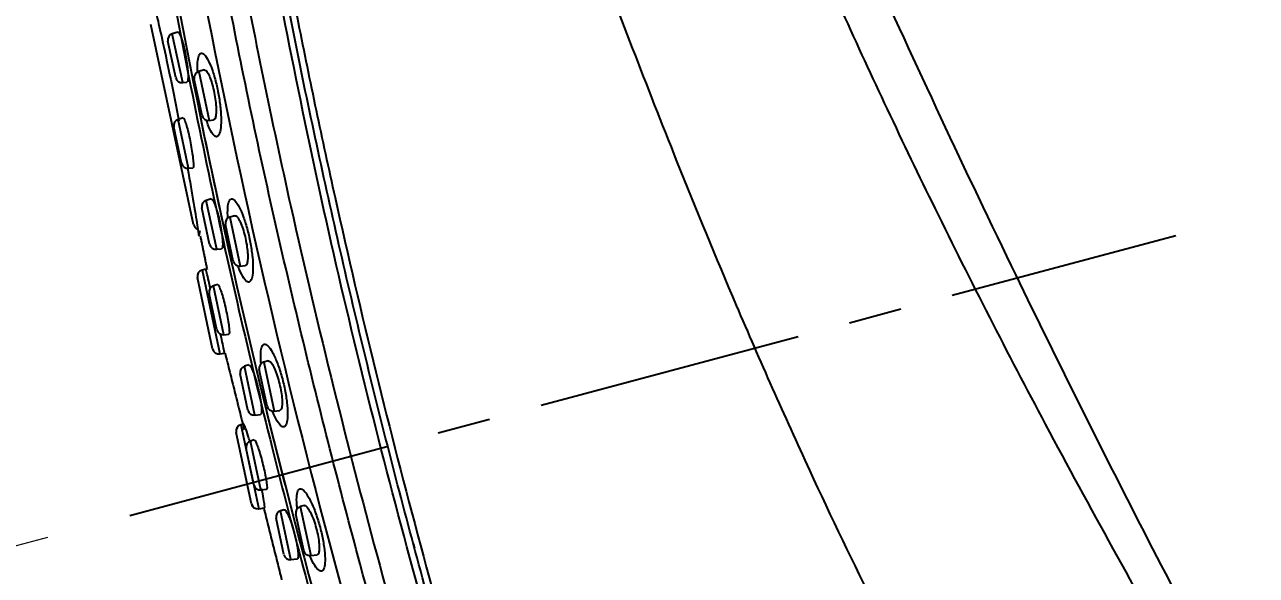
# Model space of a CAD drawing. Extents: x 0 to 1239, y 0 to 509.
# Drawn here: x 235.9 to 293.8, y 252.4 to 278.3 of the extents above; entities that cross this region are included whole.
import ezdxf

# ---------------------------------------------------------------- set-up
doc = ezdxf.new("R2010")
doc.units = 0
doc.header["$LTSCALE"] = 10
doc.header["$MEASUREMENT"] = 0
doc.header["$PDMODE"] = 3
doc.header["$PDSIZE"] = -10
doc.linetypes.add('CENTER', pattern=[2, 1.25, -0.25, 0.25, -0.25])
doc.layers.get('0').update_dxf_attribs({"linetype": 'CONTINUOUS'})
doc.layers.get('DEFPOINTS').update_dxf_attribs({"linetype": 'CONTINUOUS'})
doc.layers.add('1', color=7, linetype='CONTINUOUS')
doc.styles.add('Daelim Dimension', font='')
doc.styles.get('Daelim Dimension').set_extended_font_data('NanumGothic')
doc.dimstyles.new('DEFAULT', dxfattribs={"dimscale": 2, "dimtxt": 2, "dimasz": 2, "dimexe": 0, "dimexo": 2, "dimgap": 1, "dimtad": 1, "dimdec": 1, "dimzin": 9, "dimdsep": 46, "dimtxsty": 'Daelim Dimension', "dimcen": 0.5, "dimclrd": 252, "dimclre": 252, "dimclrt": 3, "dimadec": 1, "dimazin": 0, "dimtfac": 1, "dimtdec": 1, "dimtix": 1, "dimtmove": 0, "dimatfit": 3, "dimfxl": 1, "dimtolj": 1, "dimtzin": 1, "dimlwd": 9, "dimlwe": 9, "dimarcsym": 0})

# ---------------------------------------------------------------- blocks, each defined once
blk = doc.blocks.new('*D5')
at = {"color": 5, "lineweight": 9, "ltscale": 0.5, "transparency": 16777216}
for p, q in [((260.747, 304.255), (331.614, 304.255)), ((331.614, 300.255), (331.614, 61.705)), ((306.512, 57.705), (331.614, 57.705))]:
    blk.add_line(p, q, dxfattribs=at)
at = {"color": 5, "ltscale": 0.5, "transparency": 16777216}
for points in [[(330.947, 300.255), (332.28, 300.255), (331.614, 304.255)], [(330.947, 61.705), (332.28, 61.705), (331.614, 57.705)]]:
    blk.add_solid(points, dxfattribs=at)
at = {"layer": 'DEFPOINTS', "color": 0, "ltscale": 0.5, "transparency": 16777216}
for p in [(256.747, 304.255), (302.512, 57.705), (331.614, 57.705)]:
    blk.add_point(p, dxfattribs=at)
at = {"color": 7, "ltscale": 0.5, "transparency": 16777216, "insert": (326.378, 180.98), "char_height": 6, "attachment_point": 5, "rotation": 90, "style": 'Daelim Dimension'}
blk.add_mtext('\\A1;124', dxfattribs=at)
blk = doc.blocks.new('*D6')
at = {"color": 5, "lineweight": 9, "ltscale": 0.5, "transparency": 16777216}
blk.add_line((236.965, 254.174), (206.815, 246.096), dxfattribs=at)
blk.add_arc((288.512, 267.985), 84.579, 197.70908, 267.29006, dxfattribs=at)
at = {"color": 5, "ltscale": 0.5, "transparency": 16777216}
for points in [[(207.301, 242.07), (208.581, 242.445), (206.815, 246.096)], [(284.529, 184.167), (284.497, 182.834), (288.512, 183.406)]]:
    blk.add_solid(points, dxfattribs=at)
at = {"layer": 'DEFPOINTS', "color": 0, "ltscale": 0.5, "transparency": 16777216}
for p in [(289.967, 268.375), (240.828, 255.209), (288.512, 217.986), (252.767, 191.331), (288.512, 41.324)]:
    blk.add_point(p, dxfattribs=at)
at = {"color": 7, "ltscale": 0.5, "transparency": 16777216, "insert": (235.754, 208.718), "char_height": 6, "attachment_point": 5, "rotation": 318.32529, "style": 'Daelim Dimension'}
blk.add_mtext('\\A1;75°', dxfattribs=at)

msp = doc.modelspace()

# ---------------------------------------------------------------- linework, layer by layer
at = {"color": 1, "linetype": 'CENTER'}
msp.add_line((240.828, 255.209), (289.967, 268.375), dxfattribs=at)
at = {"layer": '1', "color": 7, "linetype": 'Continuous'}
for p, q in [((243.819, 268.889), (241.822, 278.283)), ((243.085, 277.934), (242.824, 277.854)), ((243.313, 275.557), (242.824, 277.854)), ((242.983, 275.793), (242.619, 277.505)), ((244.322, 276.152), (244.063, 276.072)), ((244.063, 276.072), (244.551, 273.776)), ((243.313, 275.557), (243.512, 275.582)), ((244.221, 274.011), (243.857, 275.723)), ((243.339, 273.896), (243.103, 273.824)), ((243.592, 271.527), (243.103, 273.824)), ((244.551, 273.776), (244.765, 273.802)), ((243.262, 271.763), (242.898, 273.475)), ((243.592, 271.527), (243.797, 271.553)), ((244.579, 267.953), (244.215, 269.665)), ((244.651, 270.085), (244.421, 270.015)), ((244.909, 267.718), (244.421, 270.015)), ((245.759, 269.298), (245.525, 269.227)), ((245.525, 269.227), (246.013, 266.93)), ((245.683, 267.166), (245.319, 268.878)), ((244.073, 268.331), (244.072, 268.338)), ((244.909, 267.718), (245.141, 267.746)), ((244.401, 266.791), (244.221, 266.743)), ((246.013, 266.93), (246.254, 266.96)), ((244.719, 263.035), (244.006, 266.39)), ((244.221, 266.743), (245.059, 262.801)), ((244.915, 263.935), (244.551, 265.647)), ((244.962, 266.059), (244.757, 265.997)), ((245.245, 263.7), (244.757, 265.997)), ((245.245, 263.7), (245.483, 263.729)), ((245.059, 262.801), (245.283, 262.836)), ((246.416, 262.279), (246.215, 262.217)), ((246.703, 259.921), (246.215, 262.217)), ((247.323, 262.472), (247.117, 262.409)), ((247.117, 262.409), (247.605, 260.112)), ((246.373, 260.156), (246.009, 261.868)), ((247.275, 260.348), (246.911, 262.06)), ((246.703, 259.921), (246.968, 259.953)), ((247.605, 260.112), (247.875, 260.145)), ((246.177, 259.498), (246.044, 259.462)), ((246.044, 259.462), (246.882, 255.521)), ((246.541, 255.755), (245.828, 259.11)), ((246.675, 258.753), (246.498, 258.699)), ((246.987, 256.403), (246.498, 258.699)), ((246.657, 256.638), (246.293, 258.35)), ((246.987, 256.403), (247.254, 256.435)), ((246.879, 255.52), (247.157, 255.564)), ((246.882, 255.521), (247.158, 255.564)), ((248.085, 255.475), (247.91, 255.421)), ((248.398, 253.125), (247.91, 255.421)), ((248.996, 253.557), (248.632, 255.269)), ((249.019, 255.674), (248.838, 255.618)), ((248.838, 255.618), (249.326, 253.322)), ((248.068, 253.36), (247.704, 255.072)), ((248.398, 253.125), (248.691, 253.161)), ((249.326, 253.322), (249.624, 253.358))]:
    msp.add_line(p, q, dxfattribs=at)
for centre, start, end in [((242.912, 277.567), 107, 192), ((244.15, 275.786), 107, 192), ((243.276, 275.855), 192, 277), ((243.191, 273.537), 107, 192), ((244.514, 274.074), 192, 277), ((243.555, 271.825), 192, 277), ((244.509, 269.728), 107, 192), ((245.612, 268.94), 107, 192), ((244.113, 268.951), 192, 251.44151), ((244.872, 268.016), 192, 277), ((245.976, 267.228), 192, 277), ((244.299, 266.453), 105, 192), ((244.845, 265.71), 107, 192), ((245.209, 263.998), 192, 277), ((245.012, 263.097), 192, 279), ((246.303, 261.93), 107, 192), ((247.204, 262.122), 107, 192), ((246.667, 260.218), 192, 277), ((247.568, 260.41), 192, 277), ((246.119, 259.172), 105, 192), ((246.122, 259.173), 105, 192), ((246.586, 258.412), 107, 192), ((246.95, 256.7), 192, 277), ((246.832, 255.816), 192, 279), ((246.835, 255.817), 192, 279), ((247.998, 255.134), 107, 192), ((248.925, 255.331), 107, 192), ((249.289, 253.619), 192, 277), ((248.362, 253.422), 192, 277)]:
    msp.add_arc(centre, 0.3, start, end, dxfattribs=at)
for points, knots in [([(301.278, 229.534), (300.36, 231.679), (298.423, 235.921), (295.023, 242.039), (291.713, 248.2), (288.48, 254.405), (285.325, 260.648), (280.85, 269.77), (275.273, 281.711), (270.956, 291.66), (268.893, 296.597)], [0, 0, 0, 0, 0.093843, 0.187741, 0.28163, 0.37552, 0.469411, 0.563304, 0.784614, 1, 1, 1, 1]), ([(268.767, 291.993), (269.333, 290.573), (270.48, 287.69), (272.328, 283.319), (274.303, 278.839), (276.417, 274.256), (279.546, 267.753), (284.087, 258.862), (288.083, 251.7), (290.24, 247.832)], [0, 0, 0, 0, 0.09353, 0.189846, 0.289078, 0.391337, 0.49672, 0.72819, 1, 1, 1, 1]), ([(280.988, 241.177), (280.211, 242.582), (278.462, 245.745), (275.714, 251.127), (272.569, 257.676), (269.451, 264.719), (266.719, 271.357), (264.446, 277.161), (262.204, 283.024), (260.715, 287.129), (259.867, 289.465)], [0, 0, 0, 0, 0.091616, 0.206213, 0.343769, 0.504271, 0.643102, 0.751055, 0.858331, 1, 1, 1, 1]), ([(263.976, 221.606), (263.449, 223.116), (261.602, 228.4), (258.893, 236.355), (256.102, 245.577), (253.069, 256.396), (249.684, 270.056), (247.59, 281.05), (246.542, 286.549)], [0, 0, 0, 0, 0.071488, 0.250148, 0.374513, 0.500362, 0.750061, 1, 1, 1, 1]), ([(264.303, 221.668), (263.727, 223.304), (262.576, 226.574), (260.875, 231.49), (259.261, 236.429), (257.713, 241.383), (256.234, 246.353), (254.824, 251.337), (253.482, 256.333), (252.208, 261.342), (251.004, 266.362), (249.869, 271.392), (248.802, 276.431), (247.807, 281.48), (247.188, 284.848), (246.878, 286.533)], [0, 0, 0, 0, 0.077624, 0.155059, 0.23233, 0.309454, 0.386448, 0.463332, 0.540125, 0.616843, 0.693508, 0.770136, 0.846747, 0.92336, 1, 1, 1, 1]), ([(247.182, 286.623), (247.439, 285.249), (247.955, 282.501), (248.596, 279.061), (249.152, 276.317), (249.578, 274.261), (250.017, 272.207), (251.517, 265.364), (253.695, 256.497), (256.352, 247.037), (257.959, 241.658), (259.206, 237.642), (260.498, 233.643), (261.829, 229.658), (263.001, 226.361), (263.939, 223.725), (264.39, 222.402), (264.615, 221.741)], [0, 0, 0, 0, 0.062554, 0.12507, 0.156311, 0.187546, 0.218776, 0.250003, 0.499956, 0.625032, 0.687516, 0.749982, 0.812447, 0.874929, 0.937476, 0.968752, 1, 1, 1, 1]), ([(261.701, 221.079), (260.745, 223.758), (258.848, 229.071), (256.247, 237.073), (253.84, 245.007), (251.35, 253.882), (248.826, 263.791), (246.32, 274.824), (244.923, 282.256), (244.22, 285.997)], [0, 0, 0, 0, 0.127046, 0.252021, 0.375031, 0.496181, 0.662127, 0.82998, 1, 1, 1, 1]), ([(245.067, 286.222), (245.34, 284.761), (246.371, 279.261), (248.078, 270.887), (250.326, 261.404), (253.14, 250.526), (257.016, 237.153), (260.697, 226.584), (262.538, 221.3)], [0, 0, 0, 0, 0.066441, 0.250186, 0.381014, 0.500357, 0.750217, 1, 1, 1, 1]), ([(242.026, 284.359), (242.412, 282.185), (243.185, 277.837), (244.503, 271.331), (245.937, 264.844), (247.46, 258.522), (249.397, 251.085), (251.812, 242.546), (253.897, 236.082), (254.941, 232.848)], [0, 0, 0, 0, 0.125049, 0.250025, 0.374989, 0.500003, 0.616679, 0.808198, 1, 1, 1, 1]), ([(242.044, 278.929), (242.055, 278.879), (242.124, 278.577), (242.366, 277.51), (242.738, 275.774), (243.007, 274.426), (243.135, 273.764)], [0, 0, 0, 0, 0.206989, 0.47548, 0.74355, 1, 1, 1, 1]), ([(243.086, 277.934), (243.099, 277.938), (243.114, 277.929), (243.154, 277.879), (243.181, 277.828), (243.238, 277.688), (243.268, 277.597), (243.328, 277.391), (243.359, 277.273), (243.415, 277.025), (243.442, 276.893), (243.488, 276.632), (243.508, 276.5), (243.54, 276.253), (243.551, 276.136), (243.565, 275.93), (243.567, 275.839), (243.561, 275.697), (243.553, 275.643), (243.533, 275.594), (243.523, 275.583), (243.512, 275.582)], [0, 0, 0, 0, 0.081237, 0.081237, 0.189143, 0.189143, 0.296336, 0.296336, 0.402485, 0.402485, 0.507751, 0.507751, 0.612727, 0.612727, 0.718164, 0.718164, 0.824592, 0.824592, 0.932071, 0.932071, 1, 1, 1, 1]), ([(244.005, 276.048), (244.004, 276.079), (244.003, 276.108), (243.997, 276.314), (244.003, 276.469), (244.035, 276.719), (244.062, 276.815), (244.12, 276.911), (244.147, 276.934), (244.176, 276.942)], [0, 0, 0, 0, 0.058415, 0.058415, 0.411233, 0.411233, 0.771118, 0.771118, 1, 1, 1, 1]), ([(244.005, 276.048), (244.004, 276.079), (244.003, 276.108), (243.997, 276.314), (244.003, 276.469), (244.035, 276.719), (244.062, 276.815), (244.12, 276.911), (244.147, 276.934), (244.176, 276.942)], [0, 0, 0, 0, 0.058415, 0.058415, 0.411233, 0.411233, 0.771118, 0.771118, 1, 1, 1, 1]), ([(244.176, 276.942), (244.223, 276.955), (244.279, 276.929), (244.398, 276.802), (244.464, 276.7), (244.594, 276.435), (244.66, 276.269), (244.784, 275.901), (244.842, 275.695), (244.943, 275.273), (244.987, 275.051), (245.056, 274.621), (245.082, 274.407), (245.113, 274.012), (245.119, 273.825), (245.109, 273.502), (245.094, 273.362), (245.045, 273.148), (245.01, 273.073), (244.926, 272.998), (244.875, 272.999), (244.764, 273.08), (244.703, 273.16), (244.579, 273.386), (244.516, 273.535), (244.446, 273.731), (244.437, 273.755), (244.429, 273.781)], [0, 0, 0, 0, 0.084137, 0.084137, 0.168337, 0.168337, 0.251502, 0.251502, 0.332681, 0.332681, 0.412172, 0.412172, 0.491113, 0.491113, 0.570876, 0.570876, 0.652429, 0.652429, 0.735911, 0.735911, 0.820564, 0.820564, 0.905094, 0.905094, 0.988334, 0.988334, 1, 1, 1, 1]), ([(244.176, 276.942), (244.223, 276.955), (244.279, 276.929), (244.398, 276.802), (244.464, 276.7), (244.594, 276.435), (244.66, 276.269), (244.784, 275.901), (244.842, 275.695), (244.943, 275.273), (244.987, 275.051), (245.056, 274.621), (245.082, 274.407), (245.113, 274.012), (245.119, 273.825), (245.109, 273.502), (245.094, 273.362), (245.045, 273.148), (245.01, 273.073), (244.926, 272.998), (244.875, 272.999), (244.764, 273.08), (244.703, 273.16), (244.579, 273.386), (244.516, 273.535), (244.446, 273.731), (244.437, 273.755), (244.429, 273.781)], [0, 0, 0, 0, 0.084137, 0.084137, 0.168337, 0.168337, 0.251502, 0.251502, 0.332681, 0.332681, 0.412172, 0.412172, 0.491113, 0.491113, 0.570876, 0.570876, 0.652429, 0.652429, 0.735911, 0.735911, 0.820564, 0.820564, 0.905094, 0.905094, 0.988334, 0.988334, 1, 1, 1, 1]), ([(244.324, 276.152), (244.339, 276.157), (244.355, 276.155), (244.404, 276.131), (244.441, 276.091), (244.516, 275.971), (244.556, 275.889), (244.633, 275.696), (244.67, 275.582), (244.737, 275.342), (244.768, 275.212), (244.819, 274.954), (244.84, 274.823), (244.871, 274.573), (244.88, 274.452), (244.887, 274.235), (244.884, 274.137), (244.867, 273.975), (244.852, 273.91), (244.814, 273.828), (244.791, 273.806), (244.766, 273.802)], [0, 0, 0, 0, 0.057509, 0.057509, 0.167285, 0.167285, 0.275992, 0.275992, 0.382369, 0.382369, 0.486258, 0.486258, 0.588696, 0.588696, 0.691356, 0.691356, 0.795768, 0.795768, 0.90268, 0.90268, 1, 1, 1, 1]), ([(243.34, 273.896), (243.348, 273.899), (243.359, 273.889), (243.389, 273.839), (243.411, 273.788), (243.459, 273.648), (243.486, 273.558), (243.542, 273.352), (243.571, 273.234), (243.628, 272.987), (243.655, 272.854), (243.706, 272.593), (243.729, 272.461), (243.768, 272.214), (243.785, 272.097), (243.808, 271.892), (243.816, 271.802), (243.822, 271.663), (243.82, 271.611), (243.81, 271.563), (243.804, 271.553), (243.797, 271.553)], [0, 0, 0, 0, 0.078862, 0.078862, 0.186351, 0.186351, 0.293562, 0.293562, 0.400299, 0.400299, 0.506582, 0.506582, 0.61267, 0.61267, 0.718933, 0.718933, 0.825654, 0.825654, 0.932884, 0.932884, 1, 1, 1, 1]), ([(243.546, 271.531), (243.653, 270.924), (243.847, 269.778), (244.029, 268.618), (244.073, 268.332), (244.073, 268.331)], [0, 0, 0, 0, 0.321774, 0.659955, 1, 1, 1, 1]), ([(244.652, 270.085), (244.666, 270.089), (244.682, 270.081), (244.725, 270.031), (244.754, 269.98), (244.815, 269.84), (244.849, 269.75), (244.916, 269.544), (244.95, 269.425), (245.013, 269.178), (245.044, 269.046), (245.097, 268.786), (245.12, 268.654), (245.158, 268.409), (245.172, 268.293), (245.19, 268.089), (245.193, 268), (245.19, 267.859), (245.182, 267.807), (245.162, 267.758), (245.153, 267.748), (245.141, 267.746)], [0, 0, 0, 0, 0.081927, 0.081927, 0.190022, 0.190022, 0.297703, 0.297703, 0.404406, 0.404406, 0.510022, 0.510022, 0.614976, 0.614976, 0.720016, 0.720016, 0.825839, 0.825839, 0.932758, 0.932758, 1, 1, 1, 1]), ([(245.435, 269.174), (245.432, 269.218), (245.43, 269.26), (245.421, 269.474), (245.425, 269.627), (245.454, 269.871), (245.48, 269.965), (245.538, 270.057), (245.565, 270.079), (245.594, 270.087)], [0, 0, 0, 0, 0.081624, 0.081624, 0.426509, 0.426509, 0.778268, 0.778268, 1, 1, 1, 1]), ([(245.434, 269.189), (245.432, 269.227), (245.43, 269.265), (245.421, 269.474), (245.425, 269.627), (245.454, 269.871), (245.48, 269.965), (245.538, 270.057), (245.565, 270.079), (245.594, 270.087)], [0, 0, 0, 0, 0.073099, 0.073099, 0.421186, 0.421186, 0.77621, 0.77621, 1, 1, 1, 1]), ([(245.594, 270.087), (245.643, 270.098), (245.701, 270.071), (245.826, 269.943), (245.895, 269.84), (246.034, 269.573), (246.105, 269.407), (246.238, 269.037), (246.302, 268.83), (246.414, 268.407), (246.463, 268.185), (246.54, 267.757), (246.57, 267.544), (246.608, 267.153), (246.616, 266.969), (246.612, 266.651), (246.598, 266.514), (246.551, 266.305), (246.517, 266.232), (246.431, 266.161), (246.379, 266.164), (246.264, 266.246), (246.199, 266.327), (246.068, 266.554), (246, 266.703), (245.93, 266.887), (245.926, 266.897), (245.922, 266.907)], [0, 0, 0, 0, 0.084982, 0.084982, 0.170013, 0.170013, 0.254204, 0.254204, 0.336406, 0.336406, 0.416655, 0.416655, 0.495968, 0.495968, 0.575772, 0.575772, 0.657211, 0.657211, 0.740668, 0.740668, 0.825603, 0.825603, 0.910811, 0.910811, 0.995021, 0.995021, 1, 1, 1, 1]), ([(245.594, 270.087), (245.643, 270.098), (245.701, 270.071), (245.826, 269.943), (245.895, 269.84), (246.034, 269.573), (246.105, 269.407), (246.238, 269.037), (246.302, 268.83), (246.414, 268.407), (246.463, 268.185), (246.54, 267.757), (246.57, 267.544), (246.608, 267.153), (246.616, 266.969), (246.612, 266.651), (246.598, 266.514), (246.551, 266.305), (246.517, 266.232), (246.431, 266.161), (246.379, 266.164), (246.264, 266.246), (246.199, 266.327), (246.068, 266.554), (246, 266.703), (245.932, 266.882), (245.93, 266.887), (245.928, 266.893)], [0, 0, 0, 0, 0.08518, 0.08518, 0.170409, 0.170409, 0.254796, 0.254796, 0.33719, 0.33719, 0.417626, 0.417626, 0.497124, 0.497124, 0.577113, 0.577113, 0.658742, 0.658742, 0.742394, 0.742394, 0.827526, 0.827526, 0.912933, 0.912933, 0.997339, 0.997339, 1, 1, 1, 1]), ([(245.759, 269.298), (245.76, 269.299), (245.762, 269.299), (245.792, 269.306), (245.827, 269.289), (245.901, 269.211), (245.942, 269.149), (246.025, 268.988), (246.067, 268.888), (246.146, 268.666), (246.184, 268.542), (246.25, 268.289), (246.279, 268.156), (246.325, 267.9), (246.343, 267.773), (246.366, 267.54), (246.371, 267.43), (246.369, 267.242), (246.361, 267.16), (246.333, 267.037), (246.312, 266.994), (246.277, 266.966), (246.266, 266.961), (246.255, 266.96)], [0, 0, 0, 0, 0.005327, 0.005327, 0.114837, 0.114837, 0.224609, 0.224609, 0.332919, 0.332919, 0.438658, 0.438658, 0.541971, 0.541971, 0.644158, 0.644158, 0.746974, 0.746974, 0.851839, 0.851839, 0.959264, 0.959264, 1, 1, 1, 1]), ([(244.609, 265.905), (244.583, 266.019), (244.558, 266.125), (244.499, 266.376), (244.469, 266.506), (244.424, 266.695), (244.41, 266.757), (244.402, 266.788), (244.401, 266.791), (244.401, 266.791)], [0, 0, 0, 0, 0.20842, 0.20842, 0.54758, 0.54758, 0.886817, 0.886817, 1, 1, 1, 1]), ([(244.963, 266.059), (244.971, 266.062), (244.983, 266.053), (245.015, 266.003), (245.038, 265.952), (245.091, 265.812), (245.121, 265.723), (245.182, 265.518), (245.215, 265.4), (245.278, 265.153), (245.31, 265.021), (245.367, 264.76), (245.394, 264.629), (245.439, 264.384), (245.458, 264.267), (245.487, 264.065), (245.497, 263.976), (245.506, 263.838), (245.505, 263.787), (245.496, 263.74), (245.49, 263.73), (245.482, 263.729)], [0, 0, 0, 0, 0.079242, 0.079242, 0.18678, 0.18678, 0.294269, 0.294269, 0.401385, 0.401385, 0.50797, 0.50797, 0.614132, 0.614132, 0.7202, 0.7202, 0.826545, 0.826545, 0.933383, 0.933383, 1, 1, 1, 1]), ([(245.283, 262.836), (245.283, 262.836), (245.275, 262.875), (245.244, 263.022), (245.221, 263.132), (245.165, 263.398), (245.132, 263.552), (245.096, 263.721)], [0, 0, 0, 0, 0.342931, 0.342931, 0.685865, 0.685865, 1, 1, 1, 1]), ([(246.996, 262.358), (246.992, 262.404), (246.989, 262.449), (246.977, 262.663), (246.978, 262.813), (247.004, 263.051), (247.029, 263.142), (247.087, 263.231), (247.113, 263.252), (247.143, 263.259)], [0, 0, 0, 0, 0.087774, 0.087774, 0.43132, 0.43132, 0.781468, 0.781468, 1, 1, 1, 1]), ([(246.997, 262.346), (246.993, 262.396), (246.989, 262.445), (246.977, 262.663), (246.978, 262.813), (247.004, 263.051), (247.029, 263.142), (247.087, 263.231), (247.113, 263.252), (247.143, 263.259)], [0, 0, 0, 0, 0.09445, 0.09445, 0.435482, 0.435482, 0.783067, 0.783067, 1, 1, 1, 1]), ([(247.143, 263.259), (247.192, 263.269), (247.252, 263.241), (247.383, 263.111), (247.455, 263.008), (247.602, 262.74), (247.678, 262.573), (247.822, 262.202), (247.891, 261.994), (248.012, 261.57), (248.066, 261.348), (248.153, 260.92), (248.187, 260.709), (248.232, 260.321), (248.243, 260.14), (248.243, 259.828), (248.232, 259.694), (248.187, 259.49), (248.153, 259.419), (248.067, 259.352), (248.014, 259.356), (247.894, 259.439), (247.827, 259.521), (247.689, 259.75), (247.616, 259.9), (247.542, 260.083), (247.538, 260.092), (247.534, 260.101)], [0, 0, 0, 0, 0.08524, 0.08524, 0.170513, 0.170513, 0.255186, 0.255186, 0.337946, 0.337946, 0.418539, 0.418539, 0.497822, 0.497822, 0.577236, 0.577236, 0.658079, 0.658079, 0.740966, 0.740966, 0.825587, 0.825587, 0.91087, 0.91087, 0.995492, 0.995492, 1, 1, 1, 1]), ([(247.143, 263.259), (247.192, 263.269), (247.252, 263.241), (247.383, 263.111), (247.455, 263.008), (247.602, 262.74), (247.678, 262.573), (247.822, 262.202), (247.891, 261.994), (248.012, 261.57), (248.066, 261.348), (248.153, 260.92), (248.187, 260.709), (248.232, 260.321), (248.243, 260.14), (248.243, 259.828), (248.232, 259.694), (248.187, 259.49), (248.153, 259.419), (248.067, 259.352), (248.014, 259.356), (247.894, 259.439), (247.827, 259.521), (247.689, 259.75), (247.616, 259.9), (247.541, 260.085), (247.536, 260.096), (247.532, 260.107)], [0, 0, 0, 0, 0.085161, 0.085161, 0.170353, 0.170353, 0.254948, 0.254948, 0.33763, 0.33763, 0.418149, 0.418149, 0.497358, 0.497358, 0.576697, 0.576697, 0.657465, 0.657465, 0.740274, 0.740274, 0.824817, 0.824817, 0.91002, 0.91002, 0.994563, 0.994563, 1, 1, 1, 1]), ([(246.417, 262.279), (246.431, 262.283), (246.448, 262.274), (246.493, 262.225), (246.524, 262.174), (246.591, 262.035), (246.627, 261.945), (246.701, 261.739), (246.738, 261.62), (246.809, 261.373), (246.843, 261.241), (246.903, 260.982), (246.93, 260.851), (246.973, 260.608), (246.99, 260.492), (247.012, 260.291), (247.017, 260.202), (247.016, 260.064), (247.009, 260.012), (246.99, 259.965), (246.98, 259.955), (246.968, 259.953)], [0, 0, 0, 0, 0.082554, 0.082554, 0.19072, 0.19072, 0.298829, 0.298829, 0.406118, 0.406118, 0.512191, 0.512191, 0.617252, 0.617252, 0.721999, 0.721999, 0.827252, 0.827252, 0.933565, 0.933565, 1, 1, 1, 1]), ([(247.324, 262.472), (247.34, 262.477), (247.359, 262.475), (247.413, 262.448), (247.453, 262.408), (247.537, 262.286), (247.582, 262.203), (247.669, 262.008), (247.713, 261.893), (247.793, 261.651), (247.83, 261.521), (247.892, 261.263), (247.919, 261.132), (247.959, 260.886), (247.972, 260.767), (247.986, 260.556), (247.986, 260.461), (247.973, 260.306), (247.96, 260.244), (247.923, 260.168), (247.901, 260.149), (247.876, 260.146)], [0, 0, 0, 0, 0.061844, 0.061844, 0.171717, 0.171717, 0.281467, 0.281467, 0.389334, 0.389334, 0.494425, 0.494425, 0.59722, 0.59722, 0.699264, 0.699264, 0.80235, 0.80235, 0.907753, 0.907753, 1, 1, 1, 1]), ([(246.464, 258.697), (246.439, 258.783), (246.415, 258.864), (246.344, 259.092), (246.302, 259.221), (246.233, 259.407), (246.207, 259.467), (246.185, 259.496), (246.181, 259.499), (246.177, 259.498)], [0, 0, 0, 0, 0.171856, 0.171856, 0.527903, 0.527903, 0.884298, 0.884298, 1, 1, 1, 1]), ([(246.676, 258.753), (246.684, 258.756), (246.696, 258.747), (246.731, 258.697), (246.756, 258.646), (246.812, 258.508), (246.845, 258.418), (246.912, 258.214), (246.948, 258.097), (247.018, 257.85), (247.053, 257.718), (247.117, 257.459), (247.147, 257.328), (247.198, 257.084), (247.22, 256.968), (247.253, 256.767), (247.264, 256.679), (247.276, 256.542), (247.276, 256.492), (247.267, 256.446), (247.262, 256.436), (247.254, 256.435)], [0, 0, 0, 0, 0.079538, 0.079538, 0.187027, 0.187027, 0.294719, 0.294719, 0.402202, 0.402202, 0.509141, 0.509141, 0.615473, 0.615473, 0.721448, 0.721448, 0.82748, 0.82748, 0.933927, 0.933927, 1, 1, 1, 1]), ([(247.158, 255.564), (247.168, 255.566), (247.17, 255.606), (247.155, 255.755), (247.138, 255.867), (247.09, 256.139), (247.058, 256.3), (247.021, 256.477)], [0, 0, 0, 0, 0.338926, 0.338926, 0.67788, 0.67788, 1, 1, 1, 1]), ([(248.693, 255.529), (248.686, 255.593), (248.68, 255.654), (248.663, 255.879), (248.662, 256.026), (248.684, 256.26), (248.709, 256.348), (248.765, 256.433), (248.791, 256.452), (248.821, 256.458)], [0, 0, 0, 0, 0.116008, 0.116008, 0.450059, 0.450059, 0.790083, 0.790083, 1, 1, 1, 1]), ([(248.693, 255.529), (248.686, 255.593), (248.68, 255.654), (248.663, 255.879), (248.662, 256.026), (248.684, 256.26), (248.709, 256.348), (248.765, 256.433), (248.791, 256.452), (248.821, 256.458)], [0, 0, 0, 0, 0.116008, 0.116008, 0.450059, 0.450059, 0.790083, 0.790083, 1, 1, 1, 1]), ([(248.821, 256.458), (248.871, 256.468), (248.932, 256.439), (249.068, 256.307), (249.143, 256.203), (249.298, 255.934), (249.379, 255.766), (249.532, 255.394), (249.606, 255.185), (249.738, 254.76), (249.797, 254.538), (249.893, 254.112), (249.931, 253.901), (249.983, 253.517), (249.998, 253.338), (250.003, 253.031), (249.993, 252.9), (249.952, 252.702), (249.918, 252.633), (249.832, 252.57), (249.778, 252.575), (249.655, 252.661), (249.586, 252.743), (249.441, 252.973), (249.364, 253.124), (249.285, 253.306), (249.281, 253.315), (249.277, 253.323)], [0, 0, 0, 0, 0.085431, 0.085431, 0.170875, 0.170875, 0.256, 0.256, 0.339349, 0.339349, 0.420369, 0.420369, 0.499713, 0.499713, 0.578807, 0.578807, 0.659084, 0.659084, 0.741379, 0.741379, 0.825623, 0.825623, 0.910905, 0.910905, 0.995894, 0.995894, 1, 1, 1, 1]), ([(248.821, 256.458), (248.871, 256.468), (248.932, 256.439), (249.068, 256.307), (249.143, 256.203), (249.298, 255.934), (249.379, 255.766), (249.532, 255.394), (249.606, 255.185), (249.738, 254.76), (249.797, 254.538), (249.893, 254.112), (249.931, 253.901), (249.983, 253.517), (249.998, 253.338), (250.003, 253.031), (249.993, 252.9), (249.952, 252.702), (249.918, 252.633), (249.832, 252.57), (249.778, 252.575), (249.655, 252.661), (249.586, 252.743), (249.441, 252.973), (249.364, 253.124), (249.285, 253.305), (249.282, 253.312), (249.279, 253.319)], [0, 0, 0, 0, 0.085484, 0.085484, 0.170982, 0.170982, 0.25616, 0.25616, 0.339561, 0.339561, 0.42063, 0.42063, 0.500024, 0.500024, 0.579167, 0.579167, 0.659495, 0.659495, 0.741841, 0.741841, 0.826138, 0.826138, 0.911473, 0.911473, 0.996514, 0.996514, 1, 1, 1, 1]), ([(248.085, 255.475), (248.099, 255.479), (248.117, 255.47), (248.164, 255.42), (248.196, 255.37), (248.266, 255.231), (248.305, 255.142), (248.383, 254.937), (248.424, 254.818), (248.501, 254.571), (248.538, 254.439), (248.604, 254.18), (248.634, 254.05), (248.683, 253.808), (248.702, 253.693), (248.728, 253.493), (248.736, 253.406), (248.737, 253.269), (248.731, 253.219), (248.713, 253.172), (248.703, 253.162), (248.691, 253.161)], [0, 0, 0, 0, 0.082831, 0.082831, 0.190916, 0.190916, 0.299307, 0.299307, 0.407122, 0.407122, 0.513718, 0.513718, 0.619057, 0.619057, 0.72372, 0.72372, 0.828574, 0.828574, 0.934352, 0.934352, 1, 1, 1, 1]), ([(249.019, 255.674), (249.021, 255.674), (249.023, 255.675), (249.055, 255.681), (249.091, 255.664), (249.171, 255.586), (249.216, 255.524), (249.307, 255.363), (249.355, 255.263), (249.446, 255.041), (249.491, 254.916), (249.569, 254.662), (249.604, 254.53), (249.662, 254.275), (249.685, 254.149), (249.717, 253.919), (249.726, 253.812), (249.73, 253.628), (249.725, 253.55), (249.7, 253.431), (249.681, 253.39), (249.646, 253.364), (249.636, 253.36), (249.626, 253.359)], [0, 0, 0, 0, 0.007565, 0.007565, 0.116446, 0.116446, 0.226649, 0.226649, 0.336301, 0.336301, 0.443654, 0.443654, 0.54808, 0.54808, 0.650402, 0.650402, 0.752367, 0.752367, 0.855769, 0.855769, 0.961718, 0.961718, 1, 1, 1, 1]), ([(254.14, 253.895), (254.145, 253.877), (254.165, 253.802), (254.185, 253.727), (254.2, 253.669)], [0, 0, 0, 0, 0.238735, 1, 1, 1, 1])]:
    msp.add_open_spline(points, degree=3, knots=knots, dxfattribs=at)
for points, degree in [([(243.262, 285.337), (246.406, 267.513), (250.83, 249.981), (256.509, 232.736)], 3), ([(243.262, 285.337), (246.406, 267.513), (250.83, 249.981), (256.509, 232.736)], 3), ([(242.16, 284.481), (245.138, 267.207), (249.388, 250.224), (254.886, 233.526)], 3), ([(244.129, 274.003), (244.477, 272.296), (244.837, 270.593), (245.209, 268.892)], 3), ([(244.111, 268.573), (244.072, 268.334)], 1), ([(244.114, 268.588), (244.123, 268.572)], 1), ([(244.136, 268.345), (244.456, 266.776)], 1), ([(245.301, 262.838), (246.203, 259.224)], 1), ([(247.212, 260.264), (247.62, 258.601), (248.04, 256.941), (248.472, 255.283)], 3), ([(247.117, 255.558), (247.96, 252.181)], 1)]:
    msp.add_open_spline(points, degree=degree, dxfattribs=at)

# ---------------------------------------------------------------- dimensions: what is measured, and where the dimension line sits
at = {"color": 5, "ltscale": 0.5}
dim = msp.add_linear_dim(base=(331.614, 57.705), p1=(256.747, 304.255), p2=(302.512, 57.705), angle=90, text='124', dimstyle='DEFAULT', override={"dimtxt": 3, "dimclrd": 5, "dimclre": 5, "dimclrt": 7}, dxfattribs=at)
dim.commit()
dim.dimension.update_dxf_attribs({"geometry": '*D5', "text_midpoint": (331.614, 180.98), "dimtype": 160})
dim = msp.add_angular_dim_2l(base=(252.767, 191.331), line1=((288.512, 41.324), (288.512, 217.986)), line2=((240.828, 255.209), (289.967, 268.375)), dimstyle='DEFAULT', override={"dimtxt": 3, "dimclrd": 5, "dimclre": 5, "dimclrt": 7, "dimadec": 0}, dxfattribs=at)
dim.commit()
dim.dimension.update_dxf_attribs({"geometry": '*D6', "text_midpoint": (232.275, 204.81), "dimtype": 162})

doc.saveas('drawing.dxf')
